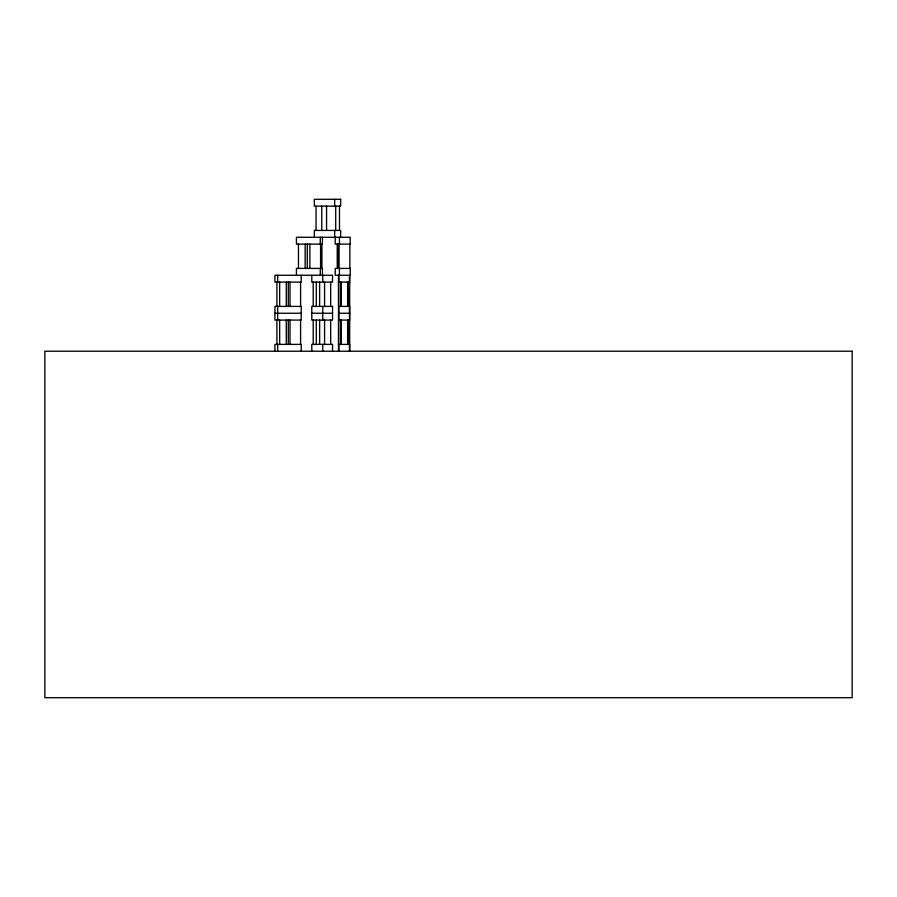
<?xml version="1.0" encoding="UTF-8"?>
<svg xmlns="http://www.w3.org/2000/svg" width="897" height="897" viewBox="0 0 897 897"><rect width="100%" height="100%" fill="white"/><g stroke="black" fill="none" stroke-linecap="round" stroke-linejoin="round"><path stroke-width="1.35" d="M338.505 282.095L349.819 282.095L349.819 275.256M338.505 306.404L349.819 306.404L349.819 320.072L338.505 320.072M274.919 313.244L301.201 313.244M311.797 313.244L332.54 313.244M338.505 313.244L349.819 313.244M338.505 344.392L349.819 344.392L349.819 351.22M349.852 244.107L349.852 268.416M349.572 282.095L349.572 306.404M349.572 320.072L349.572 344.392M349.438 275.256L349.438 351.22M347.778 282.095L347.778 306.404M347.778 320.072L347.778 344.392M347.61 282.095L347.61 306.404M347.61 320.072L347.61 344.392M340.938 282.095L340.938 306.404M340.938 320.072L340.938 344.392M340.658 237.268L340.658 230.439L314.331 230.439L314.331 237.268M340.77 282.095L340.77 306.404M340.77 320.072L340.77 344.392M339.47 206.119L339.47 230.439M339.436 237.268L339.436 244.107M339.436 268.416L339.436 275.256M339.077 244.107L339.077 268.416M338.875 275.256L338.875 282.095M338.875 306.404L338.875 320.072M338.875 344.392L338.875 351.22M338.64 282.095L338.64 306.404M338.64 320.072L338.64 344.392M338.505 275.256L338.505 351.22M337.9 244.107L337.9 268.416M337.25 244.107L337.25 268.416M335.713 206.119L335.713 230.439M335.22 237.268L335.22 244.107L350.211 244.107L350.211 237.268L296.436 237.268L296.436 244.107L322.415 244.107L322.415 237.268M334.659 199.291L334.659 206.119M334.659 230.439L334.659 237.268M332.54 351.22L332.54 344.392L311.797 344.392L311.797 351.22M330.679 282.095L330.679 306.404M330.679 320.072L330.679 344.392M326.564 206.119L326.564 230.439M324.579 282.095L324.579 306.404M324.579 320.072L324.579 344.392M322.774 275.256L322.774 282.095M322.774 306.404L322.774 320.072M322.774 344.392L322.774 351.22M322.415 275.256L322.415 268.416L296.436 268.416L296.436 275.256M321.922 244.107L321.922 268.416M321.765 206.119L321.765 230.439M320.588 244.107L320.588 268.416M320.285 237.268L320.285 244.107M320.285 268.416L320.285 275.256M319.635 282.095L319.635 306.404M319.635 320.072L319.635 344.392M316.305 282.095L316.305 306.404M316.305 320.072L316.305 344.392M316.047 206.119L316.047 230.439M313.21 282.095L313.21 306.404M313.21 320.072L313.21 344.392M311.797 275.256L311.797 282.095L332.54 282.095L332.54 275.256L274.919 275.256L274.919 282.095L301.201 282.095L301.201 275.256M309.869 244.107L309.869 268.416M307.29 244.107L307.29 268.416M305.159 244.107L305.159 268.416M301.201 351.22L301.201 344.392L274.919 344.392L274.919 351.22M300.596 282.095L300.596 306.404M300.596 320.072L300.596 344.392M298.454 244.107L298.454 268.416M290.011 282.095L290.011 306.404M290.011 320.072L290.011 344.392M288.285 282.095L288.285 306.404M288.285 320.072L288.285 344.392M286.278 282.095L286.278 306.404M286.278 320.072L286.278 344.392M279.662 282.095L279.662 306.404M279.662 320.072L279.662 344.392M277.678 275.256L277.678 282.095M277.678 306.404L277.678 320.072M277.678 344.392L277.678 351.22M276.904 282.095L276.904 306.404M276.904 320.072L276.904 344.392M340.658 199.291L314.331 199.291L314.331 206.119L340.658 206.119L340.658 199.291M350.211 268.416L335.22 268.416L335.22 275.256L350.211 275.256L350.211 268.416M301.201 306.404L274.919 306.404L274.919 320.072L301.201 320.072L301.201 306.404M332.54 306.404L311.797 306.404L311.797 320.072L332.54 320.072L332.54 306.404M852.15 351.22L44.85 351.22L44.85 697.709L852.15 697.709L852.15 351.22"/></g></svg>
